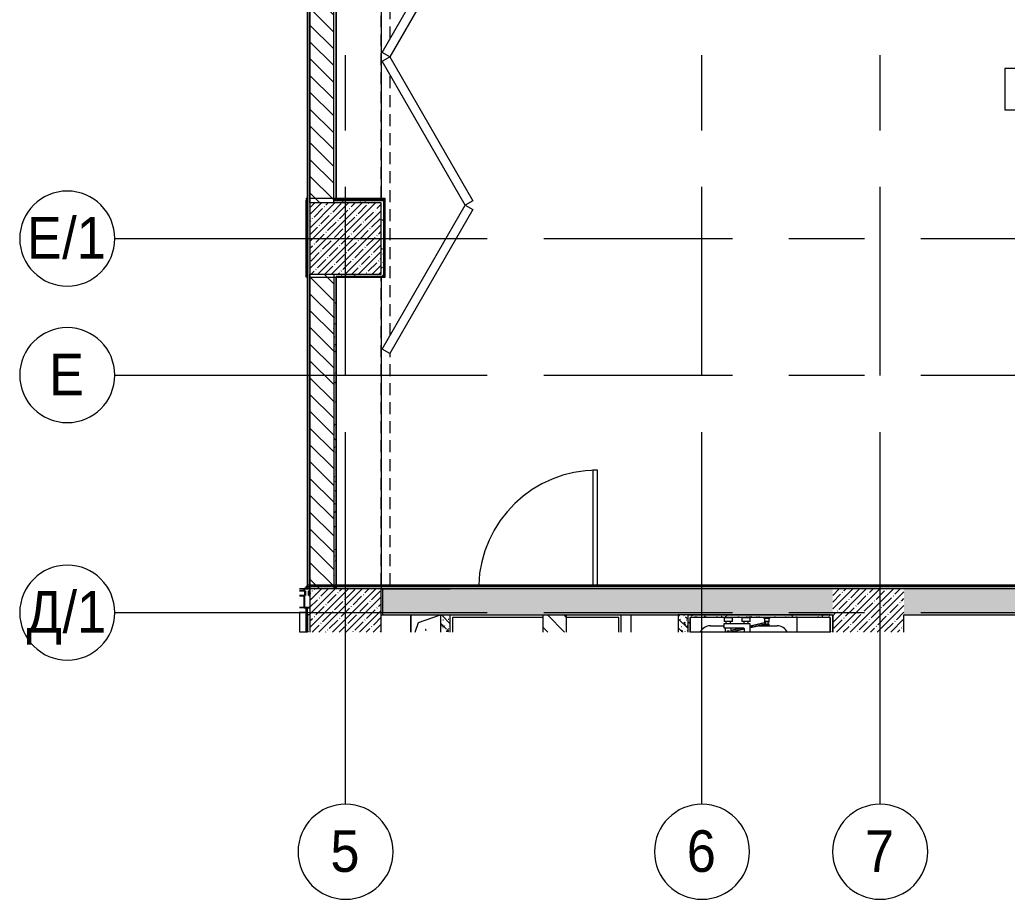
# Model space of a CAD drawing. Header units: millimetres. Extents: x -4029 to 232974, y -8553 to 104777.
# Drawn here: x 200362 to 208675, y 12586 to 19993 of the extents above; entities that cross this region are included whole.
import ezdxf

# ---------------------------------------------------------------- set-up
doc = ezdxf.new("R2010")
doc.units = ezdxf.units.MM
doc.linetypes.add('200_ШТРИХ__ш1_п0_6_', pattern=[160, 100, -60])
doc.linetypes.add('Осевая', pattern=[3175, 635, -476.25, 1587.5, -476.25])
for name, color, linetype, lineweight in [('A-AREA-BNDY', 7, 'Continuous', 9), ('A-FLOR', 7, 'Continuous', 9), ('A-GENM', 7, 'Continuous', 9), ('A-GLAZ-CURT', 7, 'Continuous', 9), ('A-GLAZ-CURT-3', 7, 'Continuous', 25), ('A-GLAZ-CWMG', 7, 'Continuous', 9), ('A-GLAZ-CWMG-5', 7, 'Continuous', 25), ('A-WALL', 7, 'Continuous', 9), ('G-ANNO-DIMS', 7, 'Continuous', 9), ('I-WALL', 7, 'Continuous', 9), ('S-COLS', 7, 'Continuous', 9), ('Оси', 7, 'Continuous', 9), ('Оси-1', 7, 'Continuous', 20), ('Оси-2', 7, 'Осевая', 9)]:
    doc.layers.add(name, color=color, linetype=linetype, lineweight=lineweight)
for name, color, linetype, lineweight, true_color in [('A-DOOR-7', 7, 'Continuous', 9, 0xc0c0c0), ('A-DOOR-8', 7, '200_ШТРИХ__ш1_п0_6_', 9, 0xc0c0c0), ('A-DOOR-FRAM-6', 7, 'Continuous', 9, 0xc0c0c0), ('A-WALL-7', 9, 'Continuous', 9, 0x808080), ('A-WALL-FNSH-1', 9, 'Continuous', 9, 0x808080), ('P-SANR-FIXT-1', 9, 'Continuous', 13, 0x808080)]:
    doc.layers.add(name, color=color, linetype=linetype, lineweight=lineweight, true_color=true_color)
doc.styles.add('Arial', font='arial.ttf', dxfattribs={"width": 0.9, "height": 350})
pattern_1 = [(135, (189094.98, 0), (-70.71068, -70.71068), [])]
pattern_2 = [(45, (189094.98, 0), (-57.02463, 57.02463), []), (45, (189152.01, 0), (-57.02463, 57.02463), [100.806, -20.161, 3.353, -16.808])]
pattern_3 = [(135, (189094.98, 0), (-75.43415, -75.43415), [106.68, -17.78, 3.556, -17.78]), (135, (189094.98, 75.39), (-75.43415, -75.43415), []), (50, (189094.98, 0), (127.5292, -11.1576), [13.335, -146.685]), (355, (189094.98, 0), (-24.6697, 133.74), [10.668, -117.348]), (100.451, (189105.61, -0.93), (102.8597, 122.5818), [11.333, -124.663]), (46.184, (189094.98, 35.56), (189.7552, -29.4304), [20.002, -220.027]), (96.636, (189110.8, 33.1), (166.1822, 173.1996), [17, -186.995]), (351.184, (189094.98, 35.56), (166.184, 173.1976), [16.002, -176.022]), (21, (189112.76, 26.67), (106.13027, -71.58603), [13.335, -146.685]), (326, (189112.76, 26.67), (43.2619, 128.93175), [10.668, -117.348]), (71.451, (189121.61, 20.7), (149.392, 57.34505), [11.333, -124.663]), (37.5, (189094.984, 0), (2.16223, 59.18836), [3.353, -112.573, 3.353, -115.773, -117.792]), (37.5, (189094.984, 0), (2.16223, 59.18836), [-235.052, 3.353, -114.44]), (7.5, (189094.984, 0), (46.77386, 70.12615), [3.353, -64.567, 3.353, -109.906, -44.894]), (7.5, (189094.984, 0), (46.77386, 70.12615), [-181.178, 3.353, -41.542]), (327.5, (189055.335, 0), (94.91367, -4.01009), [3.353, -41.097, 3.353, -135.331, -184.023]), (327.5, (189055.335, 0), (94.91367, -4.01009), [-183.134, 3.353, -180.67]), (317.5, (189037.555, 0), (103.69057, 17.79882), [3.353, -54.432, 3.353, -88.748, -130.683]), (317.5, (189037.555, 0), (103.69057, 17.79882), [-149.885, 3.353, -127.33])]
pattern_4 = [(0, (189094.984, 0), (121.92, 30.48), [10.058, -81.382, 10.058, -81.382, -487.68]), (0, (189094.984, 0), (121.92, 30.48), [-182.88, 10.058, -172.822, 10.058, -81.382, -213.36]), (0, (189094.984, 0), (121.92, 30.48), [-457.2, 10.058, -50.902, 10.058, -142.342]), (120, (189140.704, 15.24), (-87.356454, 90.345817), [10.058, -81.382, 10.058, -81.382, -487.68]), (120, (189140.704, 15.24), (-87.356454, 90.345817), [-182.88, 10.058, -172.822, 10.058, -81.382, -213.36]), (120, (189140.704, 15.24), (-87.356454, 90.345817), [-457.2, 10.058, -50.902, 10.058, -142.342]), (240, (189155.944, 76.2), (-34.563546, -120.825817), [10.058, -81.382, 10.058, -81.382, -487.68]), (240, (189155.944, 76.2), (-34.563546, -120.825817), [-182.88, 10.058, -172.822, 10.058, -81.382, -213.36]), (240, (189155.944, 76.2), (-34.563546, -120.825817), [-457.2, 10.058, -50.902, 10.058, -142.342])]

# ---------------------------------------------------------------- blocks, each defined once
blk = doc.blocks.new('BSC_Колонна _Прямоугольная - 600х600-23286269-План монтажа_ фрагмент 1')
at = {"layer": 'S-COLS'}
h = blk.add_hatch(dxfattribs=at)
h.set_pattern_fill('FP_7', color=256, style=0, pattern_type=2)
h.set_pattern_definition([(45, (-14010, -14900), (-57.02463, 57.02463), []), (45, (-13952.975, -14900), (-57.02463, 57.02463), [100.806, -20.161, 3.353, -16.808])])
h.paths.add_polyline_path([(-300, -64.5), (300, -64.5), (300, 300), (-300, 299.6), (-300, -2.5)])
for p, q in [((300, 300), (-300, 300)), ((-300, 300), (-300, -64.5)), ((300, -64.5), (300, 300))]:
    blk.add_line(p, q, dxfattribs=at)
blk = doc.blocks.new('BSC_Колонна _Прямоугольная - 600х600-23295697-План монтажа_ фрагмент 1')
at = {"layer": 'S-COLS'}
h = blk.add_hatch(dxfattribs=at)
h.set_pattern_fill('FP_8', color=256, style=0, pattern_type=2)
h.set_pattern_definition([(45, (-14010, -18150), (-57.02463, 57.02463), []), (45, (-13952.975, -18150), (-57.02463, 57.02463), [100.806, -20.161, 3.353, -16.808])])
h.paths.add_polyline_path([(-300, -300), (300, -300), (300, 300), (-300, 300), (-300, 147.1)])
for p, q in [((300, 300), (-300, 300)), ((-300, 300), (-300, -300)), ((300, -300), (300, 300)), ((-300, -300), (300, -300))]:
    blk.add_line(p, q, dxfattribs=at)
blk = doc.blocks.new('110_Дверь_СКБ_1Ст_Внутренняя1 - Д-13 1100x2100h_кладовая-33288301-План монтажа_ фрагмент 1')
at = {"layer": 'A-DOOR-7'}
for p, q in [((512.5, 1110), (472.5, 1110)), ((472.5, 1110), (472.5, 141)), ((512.5, 141), (512.5, 1110))]:
    blk.add_line(p, q, dxfattribs=at)
blk.add_arc((512.5, 110), 1000, 90, 178.21874, dxfattribs=at)
blk = doc.blocks.new('DOR__перегородка__Прямоугольная - ТП-2_ Вн_ДПГ_9480х4200h_2-23998078-План монтажа_ фрагмент 1')
at = {"layer": 'A-DOOR-8'}
for p, q in [((31, 0), (2621.2, 0)), ((3270, 0), (3279, 0)), ((3290, 0), (6369, 0)), ((7032, 0), (9460, 0)), ((31, -75), (1987.4, -75)), ((2137.4, -75), (4324.5, -75)), ((4474.5, -75), (4486.7, -75)), ((4636.7, -75), (6823.8, -75)), ((6973.8, -75), (6985, -75)), ((7135, -75), (9323.2, -75)), ((9105.2, -200.9), (9105.2, -75)), ((9180.2, -157.6), (9180.2, -75)), ((9255.2, -114.3), (9255.2, -75)), ((9330.2, -1474.2), (9330.2, -157.6)), ((9405.2, -1474.2), (9405.2, -114.3)), ((9180.2, -1474.2), (9180.2, -244.2)), ((9255.2, -1474.2), (9255.2, -200.9)), ((9105.2, -1474.2), (9105.2, -287.5)), ((9480, -1474.2), (9480, -470)), ((9105.2, -1474.2), (9480, -1474.2))]:
    blk.add_line(p, q, dxfattribs=at)
at = {"layer": 'A-DOOR-FRAM-6'}
for p, q in [((1981.6, -71.7), (2019.1, -6.7)), ((3193.9, -771.8), (1981.6, -71.7)), ((2019.1, -6.7), (3231.5, -706.9)), ((3230.4, -706.9), (4442.7, -6.7)), ((4480.3, -71.7), (3267.9, -771.8)), ((4442.7, -6.7), (4480.3, -71.7)), ((4480.9, -71.7), (4518.4, -6.7)), ((5693.3, -771.8), (4480.9, -71.7)), ((4518.4, -6.7), (5730.8, -706.9)), ((5729.7, -706.9), (6942.1, -6.7)), ((6979.6, -71.7), (5767.3, -771.8)), ((6942.1, -6.7), (6979.6, -71.7)), ((6979.2, -71.7), (7016.7, -6.7)), ((8191.6, -771.8), (6979.2, -71.7)), ((7016.7, -6.7), (8229.1, -706.9)), ((8229.1, -706.9), (9441.4, -6.7)), ((9460, -82.6), (8266.6, -771.8)), ((9441.4, -6.7), (9460, -38.8)), ((3231.5, -706.9), (3193.9, -771.8)), ((3267.9, -771.8), (3230.4, -706.9)), ((5730.8, -706.9), (5693.3, -771.8)), ((5767.3, -771.8), (5729.7, -706.9)), ((8229.1, -706.9), (8191.6, -771.8)), ((8266.6, -771.8), (8229.1, -706.9))]:
    blk.add_line(p, q, dxfattribs=at)
blk = doc.blocks.new('SND_Aquanet_Душевой поддон_HX108_Квадратный_С опорами_Сантехкомплект__$ - 900х900-30658251-План монтажа_ фрагмент 1')
at = {"layer": 'P-SANR-FIXT-1'}
for p, q in [((-165.7, 450), (-450, 450)), ((-450, 450), (-450, 326.9)), ((-15.7, 450), (-95.7, 450)), ((169.9, 450), (54.3, 450)), ((450, 450), (218.7, 450)), ((450, 326.9), (450, 450)), ((-280, 380), (-166.7, 380)), ((55.3, 380), (77.8, 380)), ((123.9, 380), (280, 380))]:
    blk.add_line(p, q, dxfattribs=at)
for centre, start, end in [((-280, 280), 90, 151.95435), ((280, 280), 28.04565, 90)]:
    blk.add_arc(centre, 100, start, end, dxfattribs=at)
blk = doc.blocks.new('Прямоугольный импост - Импост структурный с накладкой - 160мм-23997896-План монтажа_ фрагмент 1')
at = {"layer": 'A-GLAZ-CWMG-5'}
for p, q in [((-50, 40), (-50, 140)), ((-50, 140), (-0.3, 140)), ((-40, 40), (-50, 40)), ((-50, -17), (-50, 0)), ((-50, 0), (-40, 0)), ((-40, 0), (-40, 40)), ((-10, 40), (-10, 0)), ((-0.3, 40), (-10, 40)), ((-10, 0), (-0.3, 0)), ((-0.3, -17), (-50, -17))]:
    blk.add_line(p, q, dxfattribs=at)
blk = doc.blocks.new('Системная панель - Стекло - 40мм-23997898-План монтажа_ фрагмент 1')
at = {"layer": 'A-GLAZ-CURT'}
h = blk.add_hatch(dxfattribs=at)
h.set_pattern_fill('FP_216', color=256, style=0, pattern_type=2)
h.set_pattern_definition([(45, (-13350.13, -15083), (-282.843, 282.843), [200, -600]), (45, (-13550.13, -15183), (-282.843, 282.843), [600, -200]), (45, (-13150.13, -15283), (-282.843, 282.843), [200, -600])])
h.paths.add_polyline_path([(420.1, -40), (420.1, 0), (371.2, 0), (371.2, -40), (410.1, -40)])
at = {"layer": 'A-GLAZ-CURT-3'}
for p, q in [((420.1, 0), (371.2, 0)), ((371.2, -40), (420.1, -40)), ((420.1, -40), (420.1, 0))]:
    blk.add_line(p, q, dxfattribs=at)
blk = doc.blocks.new('Прямоугольный импост - Импост структурный с накладкой - 160мм-23771920-План монтажа_ фрагмент 1')
at = {"layer": 'A-GLAZ-CWMG'}
for p, q in [((13660.3, 15200), (13621.4, 15200)), ((13660.3, 15043), (13621.4, 15043))]:
    blk.add_line(p, q, dxfattribs=at)
blk = doc.blocks.new('GM_Отверстие прямоугольное _в плите_ - Отверстие-21605184-План монтажа_ фрагмент 1')
at = {"layer": 'A-GENM'}
for p, q in [((-125, -19.5), (-125, 125)), ((-125, 125), (-125, -19.5)), ((-62.5, 62.5), (125, 125)), ((-89.8, -19.5), (-62.5, 62.5))]:
    blk.add_line(p, q, dxfattribs=at)
for start, end in [(360, 180), (180, 360)]:
    blk.add_arc((0, 0), 2.5, start, end, dxfattribs=at)
blk = doc.blocks.new('Смеситель для ванны с душевым гарнитуром - Смеситель для ванны с душевым гарнитуром-30756537-План монтажа_ фрагмент 1')
at = {"layer": 'P-SANR-FIXT-1'}
for p, q in [((17195, 14905.7), (17195, 14872.7)), ((17195, 14905.7), (17195, 14872.7)), ((17196, 14959), (17266, 14959)), ((17196, 14959), (17196, 14926)), ((17196, 14959), (17266, 14959)), ((17196, 14959), (17196, 14926)), ((17266, 14926), (17196, 14926)), ((17266, 14926), (17196, 14926)), ((17416, 14906.7), (17196, 14906.7)), ((17416, 14906.7), (17196, 14906.7)), ((17211.7, 14926), (17211.7, 14906.7)), ((17250.2, 14906.7), (17250.2, 14926)), ((17266, 14926), (17266, 14959)), ((17266, 14926), (17266, 14959)), ((17346, 14959), (17416, 14959)), ((17346, 14959), (17346, 14926)), ((17346, 14959), (17416, 14959)), ((17346, 14959), (17346, 14926)), ((17416, 14926), (17346, 14926)), ((17416, 14926), (17346, 14926)), ((17361.7, 14926), (17361.7, 14906.7)), ((17400.2, 14906.7), (17400.2, 14926)), ((17416, 14926), (17416, 14959)), ((17416, 14926), (17416, 14959)), ((17417, 14836.2), (17417, 14905.7)), ((17417, 14836.2), (17417, 14905.7)), ((17530, 14959), (17530, 14951)), ((17531.6, 14959), (17530, 14959)), ((17530, 14959), (17531.6, 14959)), ((17531.6, 14951), (17530, 14951)), ((17530, 14951), (17531.6, 14951)), ((17531.6, 14959), (17580.4, 14959)), ((17580.4, 14951), (17531.6, 14951)), ((17536.7, 14951), (17536.7, 14893)), ((17536.7, 14893), (17575.2, 14893)), ((17568, 14924.2), (17544, 14924.2)), ((17544, 14924.2), (17544, 14900.2)), ((17544, 14900.2), (17568, 14900.2)), ((17547.6, 14900.2), (17547.6, 14898.7)), ((17547.6, 14900.2), (17547.6, 14898.7)), ((17547.6, 14900.2), (17547.6, 14898.7)), ((17547.6, 14900.2), (17547.6, 14898.7)), ((17547.6, 14900.2), (17547.6, 14898.7)), ((17547.6, 14900.2), (17547.6, 14898.7)), ((17547.6, 14900.2), (17547.6, 14898.7)), ((17547.6, 14900.2), (17547.6, 14898.7)), ((17550.8, 14898.7), (17547.6, 14898.7)), ((17547.6, 14898.7), (17550.8, 14898.7)), ((17550.8, 14898.7), (17547.6, 14898.7)), ((17547.6, 14898.7), (17550.8, 14898.7)), ((17550.8, 14898.7), (17547.6, 14898.7)), ((17547.6, 14898.7), (17550.8, 14898.7)), ((17550.8, 14898.7), (17547.6, 14898.7)), ((17547.6, 14898.7), (17550.8, 14898.7)), ((17550.8, 14898.7), (17547.6, 14898.7)), ((17547.6, 14898.7), (17550.8, 14898.7)), ((17550.8, 14898.7), (17547.6, 14898.7)), ((17547.6, 14898.7), (17550.8, 14898.7)), ((17550.8, 14898.7), (17547.6, 14898.7)), ((17547.6, 14898.7), (17550.8, 14898.7)), ((17550.8, 14898.7), (17547.6, 14898.7)), ((17547.6, 14898.7), (17550.8, 14898.7)), ((17550.8, 14898.7), (17550.8, 14900.2)), ((17550.8, 14898.7), (17550.8, 14900.2)), ((17550.8, 14898.7), (17550.8, 14900.2)), ((17550.8, 14898.7), (17550.8, 14900.2)), ((17550.8, 14898.7), (17550.8, 14900.2)), ((17550.8, 14898.7), (17550.8, 14900.2)), ((17550.8, 14898.7), (17550.8, 14900.2)), ((17550.8, 14898.7), (17550.8, 14900.2)), ((17552.1, 14900.2), (17552.1, 14898.7)), ((17552.1, 14900.2), (17552.1, 14898.7)), ((17552.1, 14900.2), (17552.1, 14898.7)), ((17552.1, 14900.2), (17552.1, 14898.7)), ((17552.1, 14900.2), (17552.1, 14898.7)), ((17552.1, 14900.2), (17552.1, 14898.7)), ((17552.1, 14900.2), (17552.1, 14898.7)), ((17552.1, 14900.2), (17552.1, 14898.7)), ((17555.4, 14898.7), (17552.1, 14898.7)), ((17552.1, 14898.7), (17555.4, 14898.7)), ((17555.4, 14898.7), (17552.1, 14898.7)), ((17552.1, 14898.7), (17555.4, 14898.7)), ((17555.4, 14898.7), (17552.1, 14898.7)), ((17552.1, 14898.7), (17555.4, 14898.7)), ((17555.4, 14898.7), (17552.1, 14898.7)), ((17552.1, 14898.7), (17555.4, 14898.7)), ((17555.4, 14898.7), (17552.1, 14898.7)), ((17552.1, 14898.7), (17555.4, 14898.7)), ((17555.4, 14898.7), (17552.1, 14898.7)), ((17552.1, 14898.7), (17555.4, 14898.7)), ((17555.4, 14898.7), (17552.1, 14898.7)), ((17552.1, 14898.7), (17555.4, 14898.7)), ((17555.4, 14898.7), (17552.1, 14898.7)), ((17552.1, 14898.7), (17555.4, 14898.7)), ((17555.4, 14898.7), (17555.4, 14900.2)), ((17555.4, 14898.7), (17555.4, 14900.2)), ((17555.4, 14898.7), (17555.4, 14900.2)), ((17555.4, 14898.7), (17555.4, 14900.2)), ((17555.4, 14898.7), (17555.4, 14900.2)), ((17555.4, 14898.7), (17555.4, 14900.2)), ((17555.4, 14898.7), (17555.4, 14900.2)), ((17555.4, 14898.7), (17555.4, 14900.2)), ((17556.6, 14900.2), (17556.6, 14898.7)), ((17556.6, 14900.2), (17556.6, 14898.7)), ((17556.6, 14900.2), (17556.6, 14898.7)), ((17556.6, 14900.2), (17556.6, 14898.7)), ((17556.6, 14900.2), (17556.6, 14898.7)), ((17556.6, 14900.2), (17556.6, 14898.7)), ((17556.6, 14900.2), (17556.6, 14898.7)), ((17556.6, 14900.2), (17556.6, 14898.7)), ((17559.9, 14898.7), (17556.6, 14898.7)), ((17556.6, 14898.7), (17559.9, 14898.7)), ((17559.9, 14898.7), (17556.6, 14898.7)), ((17556.6, 14898.7), (17559.9, 14898.7)), ((17559.9, 14898.7), (17556.6, 14898.7)), ((17556.6, 14898.7), (17559.9, 14898.7)), ((17559.9, 14898.7), (17556.6, 14898.7)), ((17556.6, 14898.7), (17559.9, 14898.7)), ((17559.9, 14898.7), (17556.6, 14898.7)), ((17556.6, 14898.7), (17559.9, 14898.7)), ((17559.9, 14898.7), (17556.6, 14898.7)), ((17556.6, 14898.7), (17559.9, 14898.7)), ((17559.9, 14898.7), (17556.6, 14898.7)), ((17556.6, 14898.7), (17559.9, 14898.7)), ((17559.9, 14898.7), (17556.6, 14898.7)), ((17556.6, 14898.7), (17559.9, 14898.7)), ((17559.9, 14898.7), (17559.9, 14900.2)), ((17559.9, 14898.7), (17559.9, 14900.2)), ((17559.9, 14898.7), (17559.9, 14900.2)), ((17559.9, 14898.7), (17559.9, 14900.2)), ((17559.9, 14898.7), (17559.9, 14900.2)), ((17559.9, 14898.7), (17559.9, 14900.2)), ((17559.9, 14898.7), (17559.9, 14900.2)), ((17559.9, 14898.7), (17559.9, 14900.2)), ((17561.2, 14900.2), (17561.2, 14898.7)), ((17561.2, 14900.2), (17561.2, 14898.7)), ((17561.2, 14900.2), (17561.2, 14898.7)), ((17561.2, 14900.2), (17561.2, 14898.7)), ((17561.2, 14900.2), (17561.2, 14898.7)), ((17561.2, 14900.2), (17561.2, 14898.7)), ((17561.2, 14900.2), (17561.2, 14898.7)), ((17561.2, 14900.2), (17561.2, 14898.7)), ((17564.4, 14898.7), (17561.2, 14898.7)), ((17561.2, 14898.7), (17564.4, 14898.7)), ((17564.4, 14898.7), (17561.2, 14898.7)), ((17561.2, 14898.7), (17564.4, 14898.7)), ((17564.4, 14898.7), (17561.2, 14898.7)), ((17561.2, 14898.7), (17564.4, 14898.7)), ((17564.4, 14898.7), (17561.2, 14898.7)), ((17561.2, 14898.7), (17564.4, 14898.7)), ((17564.4, 14898.7), (17561.2, 14898.7)), ((17561.2, 14898.7), (17564.4, 14898.7)), ((17564.4, 14898.7), (17561.2, 14898.7)), ((17561.2, 14898.7), (17564.4, 14898.7)), ((17564.4, 14898.7), (17561.2, 14898.7)), ((17561.2, 14898.7), (17564.4, 14898.7)), ((17564.4, 14898.7), (17561.2, 14898.7)), ((17561.2, 14898.7), (17564.4, 14898.7)), ((17564.4, 14898.7), (17564.4, 14900.2)), ((17564.4, 14898.7), (17564.4, 14900.2)), ((17564.4, 14898.7), (17564.4, 14900.2)), ((17564.4, 14898.7), (17564.4, 14900.2)), ((17564.4, 14898.7), (17564.4, 14900.2)), ((17564.4, 14898.7), (17564.4, 14900.2)), ((17564.4, 14898.7), (17564.4, 14900.2)), ((17564.4, 14898.7), (17564.4, 14900.2)), ((17568, 14900.2), (17568, 14924.2)), ((17575.2, 14923.7), (17568, 14923.7)), ((17568, 14923.7), (17575.2, 14923.7)), ((17568, 14921.2), (17574.7, 14921.2)), ((17574.7, 14903.2), (17568, 14903.2)), ((17568, 14900.5), (17575.2, 14900.5)), ((17575.2, 14900.5), (17568, 14900.5)), ((17575.2, 14923.7), (17575.2, 14951)), ((17575.2, 14921.7), (17575.2, 14923.7)), ((17575.2, 14900.5), (17575.2, 14902.7)), ((17575.2, 14893), (17575.2, 14900.5)), ((17580.4, 14959), (17582, 14959)), ((17582, 14959), (17580.4, 14959)), ((17580.4, 14951), (17582, 14951)), ((17582, 14951), (17580.4, 14951)), ((17582, 14951), (17582, 14959)), ((17196, 14871.7), (17360, 14871.7)), ((17196, 14871.7), (17360, 14871.7)), ((17206, 14871.7), (17206, 14835.5)), ((17223, 14845.7), (17223, 14835.5)), ((17223.5, 14845.7), (17223, 14845.7)), ((17223, 14845.7), (17223.5, 14845.7)), ((17223.5, 14845.7), (17238.5, 14845.7)), ((17238.5, 14845.7), (17239, 14845.7)), ((17239, 14845.7), (17238.5, 14845.7)), ((17239, 14835.5), (17239, 14845.7)), ((17256, 14835.5), (17256, 14871.7)), ((17365, 14866.7), (17365, 14836.2)), ((17365, 14866.7), (17365, 14836.2))]:
    blk.add_line(p, q, dxfattribs=at)
at = {"layer": 'P-SANR-FIXT-1', "flags": 128}
for points in [[(17417, 14888.1), (17422.5, 14889.3), (17428.8, 14890.8), (17435.1, 14892.2), (17441.4, 14893.6), (17447.5, 14895.1), (17453.6, 14896.4), (17459.5, 14897.8), (17465.4, 14899.2), (17471.1, 14900.5), (17476.7, 14901.8), (17482.2, 14903), (17487.5, 14904.2), (17492.7, 14905.4), (17497.7, 14906.6), (17502.6, 14907.7), (17507.2, 14908.8), (17511.7, 14909.8), (17516, 14910.8), (17520.1, 14911.7), (17524, 14912.6), (17527.7, 14913.4), (17531.1, 14914.2), (17534.4, 14915), (17536.7, 14915.5)], [(17536.3, 14900), (17532.9, 14899.3), (17529.4, 14898.4), (17525.6, 14897.6), (17521.6, 14896.7), (17517.4, 14895.7), (17513, 14894.7), (17508.5, 14893.6), (17503.7, 14892.6), (17498.8, 14891.4), (17493.7, 14890.3), (17488.5, 14889.1), (17483.1, 14887.8), (17477.5, 14886.6), (17471.9, 14885.3), (17466.1, 14883.9), (17460.2, 14882.6), (17454.2, 14881.2), (17448.1, 14879.8), (17441.9, 14878.4), (17435.6, 14876.9), (17429.3, 14875.5), (17422.9, 14874), (17417, 14872.7)], [(17256, 14851.1), (17257.9, 14851.6), (17261.7, 14852.4), (17265.6, 14853.3), (17269.8, 14854.3), (17274.2, 14855.3), (17278.8, 14856.4), (17283.5, 14857.4), (17288.4, 14858.6), (17293.5, 14859.7), (17298.8, 14860.9), (17304.2, 14862.2), (17309.7, 14863.4), (17315.4, 14864.7), (17321.2, 14866.1), (17327.1, 14867.4), (17333.1, 14868.8), (17339.2, 14870.2), (17345.4, 14871.6)], [(17364.7, 14860.7), (17358.4, 14859.2), (17352.1, 14857.8), (17345.9, 14856.4), (17339.7, 14854.9), (17333.7, 14853.6), (17327.7, 14852.2), (17321.8, 14850.8), (17316.1, 14849.5), (17310.5, 14848.2), (17305, 14847), (17299.7, 14845.8), (17294.5, 14844.6), (17289.5, 14843.4), (17284.7, 14842.3), (17280, 14841.2), (17275.5, 14840.2), (17271.2, 14839.2), (17267.1, 14838.3), (17263.2, 14837.4), (17259.6, 14836.6), (17256.1, 14835.8)]]:
    blk.add_lwpolyline(points, dxfattribs=at)
at = {"layer": 'P-SANR-FIXT-1'}
for centre, radius, start, end in [((17196, 14905.7), 1, 90, 180), ((17196, 14905.7), 1, 90, 180), ((17416, 14905.7), 1, 0, 90), ((17416, 14905.7), 1, 0, 90), ((17556, 14912.2), 14.2, 148.26306, 211.85414), ((17556, 14912.2), 14.2, 148.26306, 211.85414), ((17556, 14912.2), 14.2, 58.15241, 121.74386), ((17556, 14912.2), 14.2, 58.15241, 121.74386), ((17556, 14912.2), 14.2, 238.3082, 302.0443), ((17556, 14912.2), 14.2, 238.3082, 302.0443), ((17574.7, 14921.7), 0.5, 270, 0), ((17574.7, 14902.7), 0.5, 0, 90), ((17196, 14872.7), 1, 180, 270), ((17196, 14872.7), 1, 180, 270), ((17360, 14866.7), 5, 0, 90), ((17360, 14866.7), 5, 0, 90), ((17366, 14836.2), 1, 180, 228.4476), ((17366, 14836.2), 1, 180, 228.4476), ((17416, 14836.2), 1, 311.5524, 0), ((17416, 14836.2), 1, 311.5524, 0)]:
    blk.add_arc(centre, radius, start, end, dxfattribs=at)
blk = doc.blocks.new('Ось сетки - D8-29747960-План монтажа_ фрагмент 1')
at = {"layer": 'Оси-1'}
for start, end in [(360, 180), (180, 360)]:
    blk.add_arc((0, 0), 4, start, end, dxfattribs=at)
blk = doc.blocks.new('Высотные отметки - 9_5х3_5_h_-17668430-План монтажа_ фрагмент 1')
at = {"layer": 'G-ANNO-DIMS'}
for p, q in [((-4.75, 3.5), (-4.75, 0)), ((4.75, 3.5), (-4.75, 3.5)), ((4.75, 3.5), (4.75, 0)), ((4.75, 0), (-4.75, 0))]:
    blk.add_line(p, q, dxfattribs=at)

msp = doc.modelspace()

# ---------------------------------------------------------------- hatches: boundary and pattern name
at = {"layer": 'I-WALL'}
h = msp.add_hatch(dxfattribs=at)
h.set_pattern_fill('FP_18', color=256, style=0, pattern_type=2)
h.set_pattern_definition(pattern_1)
h.paths.add_polyline_path([(202874.9865, 15200), (203005.2405, 15200), (203005.2405, 17850.0001), (202805.2405, 17850.0001), (202805.2405, 15200)])
h.paths.add_polyline_path([(203004.0172, 18450.0001), (203005.2405, 18450.0001), (203005.2405, 21600), (202805.2405, 21600), (202805.2405, 18450.0001)])
h.paths.add_polyline_path([(202915.6847, 22200), (203005.2405, 22200), (203005.2405, 26299.9999), (202805.2405, 26299.9999), (202805.2405, 22200)])
h = msp.add_hatch(dxfattribs=at)
h.set_pattern_fill('FP_217', color=256, style=0, pattern_type=2)
h.set_pattern_definition(pattern_4)
h.paths.add_polyline_path([(202804.9822, 15199.9999), (202804.984, 24659.9999), (202784.984, 24659.9999), (202784.984, 15199.9999)])
h = msp.add_hatch(dxfattribs=at)
h.set_pattern_fill('FP_217', color=256, style=0, pattern_type=2)
h.set_pattern_definition(pattern_4)
h.paths.add_polyline_path([(203404.984, 18450.0001), (203404.984, 18470.0001), (203005.2405, 18470.0001), (203005.2405, 18450.0001), (203199.5443, 18450.0001)])
h = msp.add_hatch(dxfattribs=at)
h.set_pattern_fill('FP_217', color=256, style=0, pattern_type=2)
h.set_pattern_definition(pattern_4)
h.paths.add_polyline_path([(203424.984, 17830.0001), (203424.984, 18470.0001), (203404.984, 18470.0001), (203405.2406, 17830.0001), (203411.6924, 17830.0001)])
h = msp.add_hatch(dxfattribs=at)
h.set_pattern_fill('FP_217', color=256, style=0, pattern_type=2)
h.set_pattern_definition(pattern_4)
h.paths.add_polyline_path([(203005.2405, 15210), (203025.2405, 15210), (203025.2405, 15220), (203005.2405, 15220)])
h.paths.add_polyline_path([(203005.2405, 15230.0426), (203025.2405, 15231.0001), (203025.2405, 17850.0001), (203005.2405, 17850.0001), (203005.2405, 15231.0001)])
h = msp.add_hatch(dxfattribs=at)
h.set_pattern_fill('FP_217', color=256, style=0, pattern_type=2)
h.set_pattern_definition(pattern_4)
h.paths.add_polyline_path([(203404.984, 17830.0001), (203404.984, 17850.0001), (203025.2405, 17850.0001), (203026.2405, 17830.0001), (203404.3388, 17830.0001)])
h = msp.add_hatch(dxfattribs=at)
h.set_pattern_fill('FP_1', color=256, style=0, pattern_type=2)
h.set_pattern_definition(pattern_2)
h.paths.add_polyline_path([(219704.984, 14980), (219884.984, 14980), (219884.984, 15200), (219704.984, 15200), (219704.984, 14984.4595)])
h.paths.add_polyline_path([(203904.984, 14980), (207205.2406, 14980.3389), (207205.2406, 15200), (203414.984, 15199.12), (203414.984, 14980)])
h.paths.add_polyline_path([(219104.984, 14980), (219104.984, 15200), (215504.984, 15200), (215504.984, 14980), (217945.5044, 14980)])
h.paths.add_polyline_path([(212869.1194, 14980), (214904.984, 14980), (214904.984, 15200), (211604.984, 15200), (211604.984, 14980)])
h.paths.add_polyline_path([(207805.2406, 14980), (211004.984, 14980), (211004.984, 15200), (207805.2406, 15200)])
h = msp.add_hatch(dxfattribs=at)
h.set_pattern_fill('FP_217', color=256, style=0, pattern_type=2)
h.set_pattern_definition(pattern_4)
h.paths.add_polyline_path([(202785.2405, 14835.4559), (202804.984, 14835.4559), (202804.984, 14980), (202785.2405, 14980), (202785.2405, 14867.7115)])
h = msp.add_hatch(dxfattribs=at)
h.set_pattern_fill('FP_215', color=256, style=0, pattern_type=2)
h.set_pattern_definition(pattern_3)
h.paths.add_polyline_path([(203904.984, 14835.4559), (203984.984, 14835.4559), (203984.984, 14980), (203904.984, 14980), (203904.984, 14875.9048)])
h = msp.add_hatch(dxfattribs=at)
h.set_pattern_fill('FP_18', color=256, style=0, pattern_type=2)
h.set_pattern_definition(pattern_1)
h.paths.add_polyline_path([(204829.8137, 14835.4559), (204964.984, 14835.4559), (204964.984, 14980), (204764.984, 14980), (204764.984, 14835.4559), (204826.2139, 14835.4559)])
h = msp.add_hatch(dxfattribs=at)
h.set_pattern_fill('FP_215', color=256, style=0, pattern_type=2)
h.set_pattern_definition(pattern_3)
h.paths.add_polyline_path([(205904.984, 14835.4559), (205984.984, 14835.4559), (205984.984, 14980), (205904.984, 14980), (205904.984, 14965.5768)])
h = msp.add_hatch(dxfattribs=at)
h.set_pattern_fill('FP_217', color=256, style=0, pattern_type=2)
h.set_pattern_definition(pattern_4)
h.paths.add_polyline_path([(205984.984, 14960), (207185.2406, 14960), (207185.2406, 14980), (205984.984, 14980), (205984.984, 14972.96)])
h = msp.add_hatch(dxfattribs=at)
h.set_pattern_fill('FP_217', color=256, style=0, pattern_type=2)
h.set_pattern_definition(pattern_4)
h.paths.add_polyline_path([(207192.1597, 14835.4559), (207205.2406, 14835.4559), (207205.2406, 14980), (207185.2406, 14980), (207185.2406, 14835.4559)])
h = msp.add_hatch(dxfattribs=at)
h.set_pattern_fill('FP_217', color=256, style=0, pattern_type=2)
h.set_pattern_definition(pattern_4)
h.paths.add_polyline_path([(206000.9267, 14835.4559), (206004.984, 14835.4559), (206004.984, 14960), (205984.984, 14959), (205984.984, 14835.4559)])
at = {"layer": 'S-COLS'}
h = msp.add_hatch(dxfattribs=at)
h.set_pattern_fill('FP_1', color=256, style=0, pattern_type=2)
h.set_pattern_definition(pattern_2)
h.paths.add_polyline_path([(207792.7344, 14835.4559), (207805.2406, 14835.4559), (207805.2406, 15200), (207205.2406, 15200), (207205.2406, 14835.4559), (207547.5304, 14835.4559)])

# ---------------------------------------------------------------- linework, layer by layer
at = {"layer": 'A-AREA-BNDY'}
for p, q in [((202804.984, 21569), (202804.984, 18490.0001)), ((202804.984, 18490.0001), (203435.984, 18490.0001)), ((203435.984, 18490.0001), (203435.984, 17821.0001)), ((203435.984, 17821.0001), (202804.984, 17821.0001)), ((202804.984, 17821.0001), (202804.984, 15231.0001)), ((202804.984, 15231.0001), (209325.984, 15231.0001)), ((202784.2405, 15000), (202716.4951, 15000)), ((202716.4951, 15000), (202716.4951, 14836.7532)), ((202784.2405, 14836.7532), (202784.2405, 15000)), ((207184.2406, 14959), (206005.984, 14959)), ((206005.984, 14959), (206005.984, 14836.7532)), ((207184.2406, 14836.7532), (207184.2406, 14959)), ((202716.4951, 14836.7532), (202784.2405, 14836.7532)), ((206005.984, 14836.7532), (207184.2406, 14836.7532))]:
    msp.add_line(p, q, dxfattribs=at)
at = {"layer": 'A-FLOR'}
for p, q in [((203405.2406, 21580), (203405.2406, 18470.0001)), ((203405.2406, 17830.0001), (203405.2406, 15231.0001)), ((203405.2406, 15220.0001), (203405.2406, 15200)), ((202804.984, 15183), (202804.984, 15143)), ((203005.2405, 15203.4142), (210973.984, 15203.4142)), ((203404.984, 15200), (203033.6235, 15200)), ((202804.984, 15040), (202716.3495, 15040)), ((202804.984, 15043), (202804.984, 14980)), ((202804.984, 15040), (202804.984, 14980)), ((203404.984, 14980), (203414.984, 14980))]:
    msp.add_line(p, q, dxfattribs=at)
at = {"layer": 'A-WALL'}
for p, q in [((203025.2405, 17830.0001), (203025.2405, 15210)), ((203424.984, 17830.0001), (203025.2405, 17830.0001)), ((203025.2405, 15231.0001), (203026.2405, 15231.0001)), ((205984.984, 14980), (205904.984, 14980)), ((205984.984, 14980), (207205.2406, 14980)), ((207185.2406, 14980), (205984.984, 14980)), ((205984.984, 14980), (205984.984, 14835.4559)), ((207185.2406, 14960), (206004.984, 14960)), ((207185.2406, 14960), (207185.2406, 14835.4559))]:
    msp.add_line(p, q, dxfattribs=at)
at = {"layer": 'A-WALL-7'}
for p, q in [((202804.984, 18450.0001), (202804.984, 21580)), ((202805.2405, 21600), (202805.2405, 18450.0001)), ((203005.2405, 18450.0001), (203005.2405, 21600)), ((203015.2405, 18470.0001), (203005.2405, 18470.0001)), ((202804.984, 15200), (202804.984, 17850.0001)), ((202805.2405, 17850.0001), (202805.2405, 15200)), ((203005.2405, 17850.0001), (203005.2405, 15200)), ((202784.984, 15199.9999), (202804.984, 15199.9999)), ((203005.2405, 15210), (203025.2405, 15210)), ((203414.984, 15200), (203414.984, 14980)), ((207205.2406, 15200), (203985.4457, 15200)), ((211004.984, 15200), (207805.2406, 15200)), ((202785.2405, 14980), (202785.2405, 14835.4559)), ((202804.984, 14980), (202785.2405, 14980)), ((203414.984, 14980), (205904.984, 14980)), ((203904.984, 14980), (203904.984, 14835.4559)), ((203984.984, 14835.4559), (203984.984, 14980)), ((204764.984, 14980), (204764.984, 14835.4559)), ((204964.984, 14835.4559), (204964.984, 14980)), ((205904.984, 14980), (205904.984, 14835.4559)), ((207205.2406, 14835.4559), (207205.2406, 14980)), ((207805.2406, 14980), (209084.984, 14980)), ((206004.984, 14959), (206004.984, 14960))]:
    msp.add_line(p, q, dxfattribs=at)
at = {"layer": 'A-WALL-FNSH-1'}
for p, q in [((202783.984, 24658.9999), (202783.984, 15199.9999)), ((202784.984, 15199.9999), (202784.984, 24658.9999)), ((203025.2405, 21580), (203025.2405, 18471.0001)), ((203026.2405, 18471.0001), (203026.2405, 21579)), ((203015.2405, 18471.0001), (203015.2405, 18470.0001)), ((203015.2405, 18470.0001), (203424.984, 18470.0001)), ((203425.984, 18471.0001), (203026.2405, 18471.0001)), ((203424.984, 18470.0001), (203424.984, 17830.0001)), ((203425.984, 17830.0001), (203425.984, 18471.0001)), ((203026.2405, 15231.0001), (203026.2405, 17829.0001)), ((203026.2405, 17829.0001), (203414.984, 17829.0001)), ((203414.984, 17829.0001), (203414.984, 17830.0001)), ((203424.984, 17830.0001), (203425.984, 17830.0001)), ((203025.2405, 15231.0001), (202784.984, 15231.0001)), ((202784.984, 15231.0001), (202784.984, 15220.0001)), ((202784.984, 15220.0001), (210973.984, 15220.0001)), ((210973.984, 15231.0001), (203026.2405, 15231.0001)), ((202783.984, 15199.9999), (202784.984, 15199.9999)), ((202785.2405, 14980), (202784.2405, 14980)), ((202784.2405, 14980), (202784.2405, 14835.4559)), ((206004.984, 14959), (206004.984, 14835.4559)), ((207184.2406, 14959), (206004.984, 14959)), ((206005.984, 14835.4559), (206005.984, 14959)), ((207184.2406, 14959), (207184.2406, 14835.4559))]:
    msp.add_line(p, q, dxfattribs=at)
at = {"layer": 'I-WALL'}
for p, q in [((202773.984, 18490.0001), (202784.984, 18490.0001)), ((202773.984, 18490.0001), (202773.984, 18479.0001)), ((202784.984, 18479.0001), (202773.984, 18479.0001)), ((202773.984, 17825.5001), (202773.984, 18474.5001)), ((202784.984, 18474.5001), (202773.984, 18474.5001)), ((202783.984, 17829.0001), (202783.984, 18471.0001)), ((203423.984, 18479.0001), (203005.0244, 18479.0001)), ((203005.2165, 18471.0001), (203026.2405, 18471.0001)), ((203005.2405, 18490.0001), (203423.984, 18490.0001)), ((203423.984, 18490.0001), (203423.984, 18479.0001)), ((203424.984, 18470.0001), (203424.984, 18474.5001)), ((203435.984, 18474.5001), (203424.984, 18474.5001)), ((203435.984, 18474.5001), (203435.984, 17825.5001)), ((202784.984, 17825.5001), (202773.984, 17825.5001)), ((202783.984, 17829.0001), (202784.984, 17829.0001)), ((203425.984, 17829.0001), (203025.2405, 17829.0001)), ((203429.484, 17821.0001), (203025.2405, 17821.0001)), ((203424.984, 17832.0001), (203429.484, 17832.0001)), ((203424.984, 17825.5001), (203424.984, 17830.0001)), ((203435.984, 17825.5001), (203424.984, 17825.5001)), ((203425.984, 17829.0001), (203425.984, 17830.0001)), ((203429.484, 17832.0001), (203429.484, 17821.0001)), ((202773.984, 15200), (202773.984, 15220.0001)), ((202784.984, 15220.0001), (202773.984, 15220.0001)), ((202783.984, 15200), (202783.984, 15231.0001)), ((202784.984, 15231.0001), (202783.984, 15231.0001)), ((203405.2406, 15200), (203985.4457, 15200)), ((202773.984, 14835.4559), (202773.984, 15043)), ((202783.984, 14835.4559), (202783.984, 15043)), ((202784.984, 14835.4559), (202784.984, 15043)), ((205424.984, 14835.4559), (205424.984, 14980)), ((205504.984, 14980), (205504.984, 14835.4559)), ((204004.984, 14960), (204004.984, 14835.4559)), ((204764.984, 14960), (204004.984, 14960)), ((204764.984, 14959), (204005.984, 14959)), ((204005.984, 14959), (204005.984, 14835.4559)), ((205404.984, 14960), (204964.984, 14960)), ((205403.984, 14959), (204964.984, 14959)), ((205403.984, 14835.4559), (205403.984, 14959)), ((205404.984, 14835.4559), (205404.984, 14960))]:
    msp.add_line(p, q, dxfattribs=at)
at = {"layer": 'S-COLS'}
for p, q in [((207805.2406, 15200), (207205.2406, 15200)), ((207205.2406, 14980), (207205.2406, 14835.4559)), ((207805.2406, 14835.4559), (207805.2406, 14980))]:
    msp.add_line(p, q, dxfattribs=at)
at = {"layer": 'Оси'}
for p, q in [((201162.2594, 18150.0001), (203662.2594, 18150.0001)), ((201162.2594, 17000.0001), (203662.2594, 17000.0001)), ((203104.984, 13385.9166), (203104.984, 15885.9166)), ((206104.984, 13385.9166), (206104.984, 15885.9166)), ((207604.984, 13385.9166), (207604.984, 15885.9166)), ((201162.2594, 15000), (203662.2594, 15000))]:
    msp.add_line(p, q, dxfattribs=at)
at = {"layer": 'Оси-2'}
for p, q in [((203104.984, 15885.9166), (203104.984, 24898.0711)), ((206104.984, 15885.9166), (206104.984, 24898.0711)), ((207604.984, 15885.9166), (207604.984, 24898.0711)), ((203662.2594, 18150.0001), (220434.984, 18150.0001)), ((203662.2594, 17000.0001), (220434.984, 17000.0001)), ((203662.2594, 15000), (220434.984, 15000))]:
    msp.add_line(p, q, dxfattribs=at)

# ---------------------------------------------------------------- block references
at = {"layer": 'A-DOOR-7', "rotation": 90.00000000000044}
msp.add_blockref('DOR__перегородка__Прямоугольная - ТП-2_ Вн_ДПГ_9480х4200h_2-23998078-План монтажа_ фрагмент 1', (203404.984, 15199.9999), dxfattribs=at)
at = {"layer": 'A-DOOR-7'}
msp.add_blockref('110_Дверь_СКБ_1Ст_Внутренняя1 - Д-13 1100x2100h_кладовая-33288301-План монтажа_ фрагмент 1', (204712.484, 15090), dxfattribs=at)
at = {"layer": 'A-GENM'}
msp.add_blockref('GM_Отверстие прямоугольное _в плите_ - Отверстие-21605184-План монтажа_ фрагмент 1', (203779.984, 14855), dxfattribs=at)
at = {"layer": 'A-GLAZ-CURT'}
msp.add_blockref('Системная панель - Стекло - 40мм-23997898-План монтажа_ фрагмент 1', (202345.1123, 15183), dxfattribs=at)
at = {"layer": 'A-GLAZ-CWMG'}
msp.add_blockref('Прямоугольный импост - Импост структурный с накладкой - 160мм-23771920-План монтажа_ фрагмент 1', (189094.984, 0), dxfattribs=at)
at = {"layer": 'A-GLAZ-CWMG', "extrusion": (0, 0, -1), "rotation": 180}
msp.add_blockref('Прямоугольный импост - Импост структурный с накладкой - 160мм-23997896-План монтажа_ фрагмент 1', (-202805.2405, 15183), dxfattribs=at)
at = {"layer": 'G-ANNO-DIMS', "xscale": 99.99999999999993, "yscale": 99.99999999999993, "zscale": 99.99999999999993}
msp.add_blockref('Высотные отметки - 9_5х3_5_h_-17668430-План монтажа_ фрагмент 1', (209129.1953, 19232.6173), dxfattribs=at)
at = {"layer": 'P-SANR-FIXT-1'}
for name, p in [('SND_Aquanet_Душевой поддон_HX108_Квадратный_С опорами_Сантехкомплект__$ - 900х900-30658251-План монтажа_ фрагмент 1', (206456.6939, 14508.5983)), ('Смеситель для ванны с душевым гарнитуром - Смеситель для ванны с душевым гарнитуром-30756537-План монтажа_ фрагмент 1', (189094.984, 0))]:
    msp.add_blockref(name, p, dxfattribs=at)
at = {"layer": 'S-COLS'}
for name, p in [('BSC_Колонна _Прямоугольная - 600х600-23295697-План монтажа_ фрагмент 1', (203104.984, 18150.0001)), ('BSC_Колонна _Прямоугольная - 600х600-23286269-План монтажа_ фрагмент 1', (203104.984, 14900))]:
    msp.add_blockref(name, p, dxfattribs=at)
at = {"layer": 'Оси-1', "xscale": 99.99999999999993, "yscale": 99.99999999999993, "zscale": 99.99999999999993, "rotation": 269.9999999999994}
for p in [(200762.2594, 18150.0001), (200762.2594, 17000.0001), (200762.2594, 15000)]:
    msp.add_blockref('Ось сетки - D8-29747960-План монтажа_ фрагмент 1', p, dxfattribs=at)
at = {"layer": 'Оси-1', "xscale": 99.99999999999993, "yscale": 99.99999999999993, "zscale": 99.99999999999993}
for p in [(203104.984, 12985.9166), (206104.984, 12985.9166), (207604.984, 12985.9166)]:
    msp.add_blockref('Ось сетки - D8-29747960-План монтажа_ фрагмент 1', p, dxfattribs=at)

# ---------------------------------------------------------------- texts
at = {"layer": 'Оси', "char_height": 350, "attachment_point": 1, "style": 'Arial'}
for s, insert, width in [('\\fArial|b0|i0|c204|p34|;\\W.9;Е', (200422.2831, 18331.039), 360.759375), ('/1', (200719.9394, 18331.039), 454.556812), ('\\fArial|b0|i0|c204|p34|;\\W.9;Е', (200609.4831, 17181.039), 360.759375), ('\\fArial|b0|i0|c204|p34|;\\W.9;Д', (200419.1331, 15181.0389), 367.974562), ('/1', (200722.7425, 15181.0389), 454.556812), ('\\fArial|b0|i0|c204|p34|;\\W.9;5', (202977.468, 13166.5632), 303.037875), ('\\fArial|b0|i0|c204|p34|;\\W.9;6', (205977.468, 13166.5632), 303.037875), ('\\fArial|b0|i0|c204|p34|;\\W.9;7', (207477.468, 13166.5632), 303.037875)]:
    msp.add_mtext(s, dxfattribs=dict(at, insert=insert, width=width))

doc.saveas('drawing.dxf')
